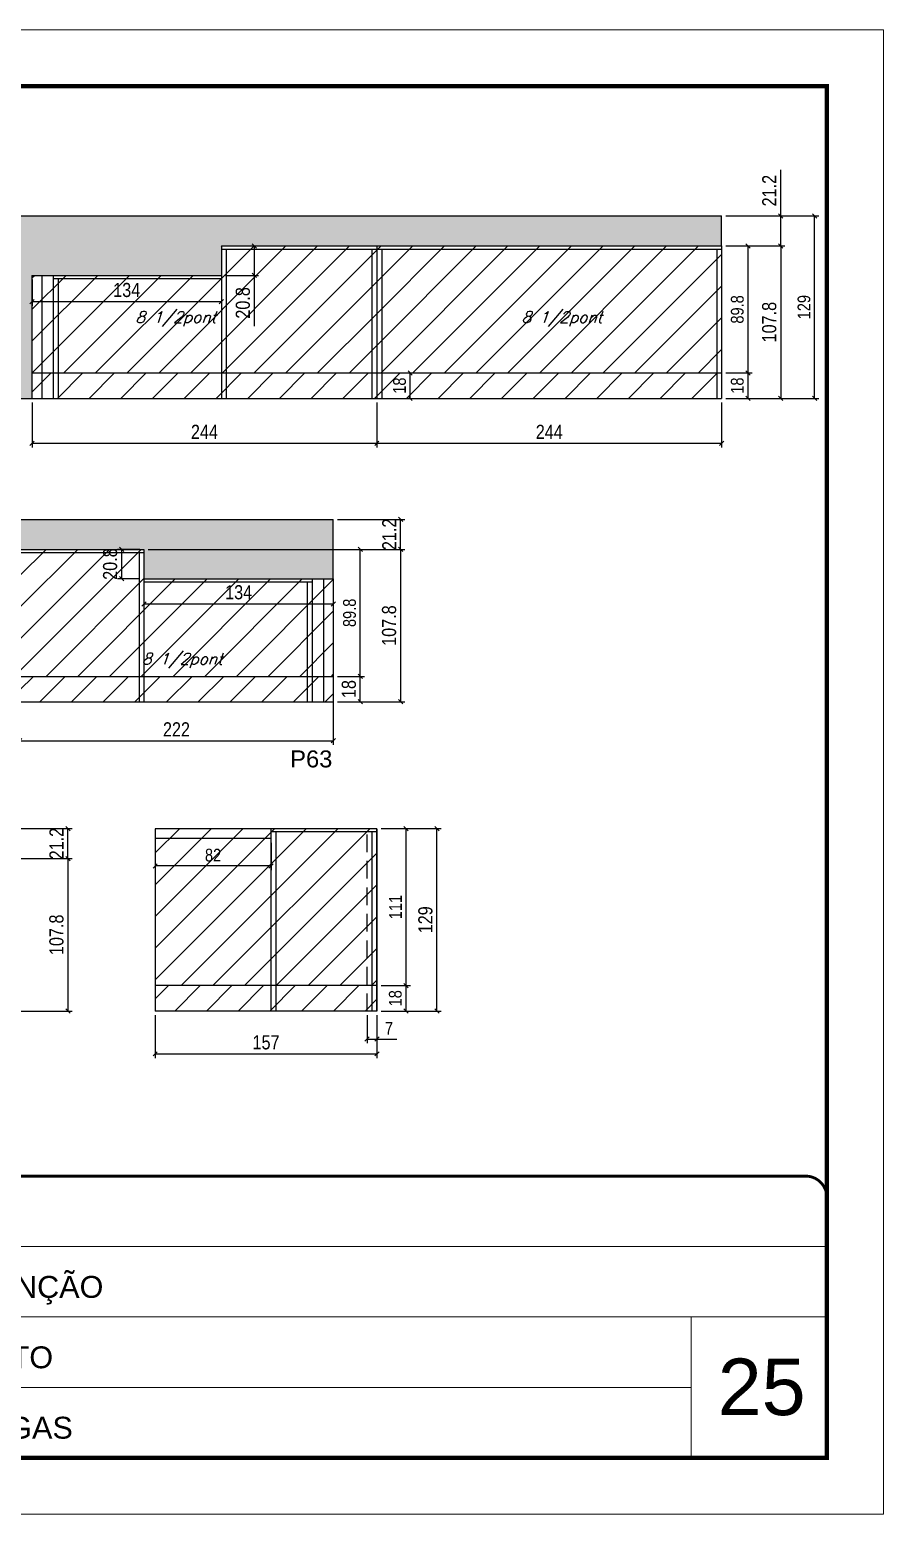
# Model space of a CAD drawing. Extents: x -20960 to -5926, y -2106 to 21915.
# Drawn here: x -11326 to -10722, y 13974 to 15024 of the extents above; entities that cross this region are included whole.
import ezdxf

# ---------------------------------------------------------------- set-up
doc = ezdxf.new("R2010")
doc.units = 0
for name, pattern in [('CONTINUO', [0]), ('DASHED', [0.75, 0.5, -0.25]), ('HIDDEN', [0.375, 0.25, -0.125])]:
    doc.linetypes.add(name, pattern=pattern)
for name, color, linetype in [('5', 5, 'Continuous'), ('COTA', 241, 'Continuous'), ('Painéis', 200, 'Continuous'), ('Reaproveitamento', 251, 'Continuous'), ('SARR_2.2x7', 40, 'Continuous'), ('SARR_3.5x7', 81, 'Continuous'), ('texto', 7, 'Continuous')]:
    doc.layers.add(name, color=color, linetype=linetype)
for name, color, linetype, lineweight in [('CARIMBO', 255, 'Continuous', 9), ('Folhas', 255, 'Continuous', 9), ('SARRAFO DE PRESSAO', 251, 'DASHED', 9)]:
    doc.layers.add(name, color=color, linetype=linetype, lineweight=lineweight)
doc.styles.add('ARIAL', font='arial.ttf')
doc.styles.add('COTA TECNICA', font='techl___.ttf', dxfattribs={"height": 10})
doc.styles.add('COTA TECNICA-50', font='techl___.ttf', dxfattribs={"height": 9})
doc.styles.add('Romans', font='romans.shx')
doc.styles.get("Standard").update_dxf_attribs({"font": 'arial.ttf'})
doc.dimstyles.new('COTA PAINEL-50', dxfattribs={"dimtxt": 9, "dimasz": 3, "dimexe": 3, "dimexo": 3, "dimgap": 3, "dimtad": 1, "dimdec": 1, "dimzin": 12, "dimdsep": 46, "dimtxsty": 'COTA TECNICA-50', "dimblk1": 'OBLIQUE', "dimblk2": 'OBLIQUE', "dimsah": 1, "dimcen": 0.9, "dimclrd": 4, "dimclre": 4, "dimclrt": 240, "dimadec": 1, "dimazin": 3, "dimtfac": 1, "dimtdec": 1, "dimtmove": 0, "dimatfit": 3, "dimfxl": 1, "dimtolj": 1, "dimtzin": 12, "dimarcsym": 0})
doc.dimstyles.new('PAINEL', dxfattribs={"dimtxt": 10, "dimasz": 3, "dimexe": 3, "dimexo": 3, "dimgap": 3, "dimtad": 1, "dimdec": 1, "dimzin": 12, "dimdsep": 46, "dimtxsty": 'COTA TECNICA', "dimblk1": 'OBLIQUE', "dimblk2": 'OBLIQUE', "dimsah": 1, "dimcen": 0.9, "dimclrd": 4, "dimclre": 4, "dimclrt": 240, "dimadec": 1, "dimazin": 3, "dimtfac": 1, "dimtdec": 1, "dimtmove": 0, "dimatfit": 3, "dimfxl": 1, "dimtolj": 1, "dimtzin": 12, "dimarcsym": 0})
pattern_1 = [(45, (-4755, 0), (-11.22532, 11.22532), [])]
pattern_2 = [(45, (-3170, 0), (-11.22532, 11.22532), [])]

# ---------------------------------------------------------------- blocks, each defined once
blk = doc.blocks.new('9999999999')
at = {"color": 30, "linetype": 'CONTINUO'}
for p, q in [((98564.6, 34379.6), (99584, 34379.6)), ((98564.6, 34329.8), (99488, 34329.8)), ((99584, 34329.8), (99488, 34329.8)), ((99488, 34329.8), (99488, 34230.2)), ((98564.6, 34280), (99488, 34280))]:
    blk.add_line(p, q, dxfattribs=at)
at = {"color": 30, "linetype": 'CONTINUO', "const_width": 2}
blk.add_lwpolyline([(99584, 34230.2), (99584, 34414.4, 0.414214), (99569, 34429.4), (98229, 34429.4, 0.414214), (98214, 34414.4), (98214, 34245.2, 0.414214), (98229, 34230.2), (99584, 34230.2)], format="xyb", dxfattribs=at)
at = {"layer": 'Folhas'}
blk.add_lwpolyline([(98139, 34190.2), (99624, 34190.2), (99624, 35240.2), (98139, 35240.2)], close=True, dxfattribs=at)
at = {"layer": 'Folhas', "color": 30, "const_width": 3}
blk.add_lwpolyline([(98214, 34230.2), (99584, 34230.2), (99584, 35200.2), (98214, 35200.2)], close=True, dxfattribs=at)
at = {"color": 7, "linetype": 'Continuous', "ltscale": 5, "style": 'ARIAL'}
for s, p in [('HOSPITAL ASSUNÇÃO', (98837.7, 34343.3)), ('8° e 9° PAVIMENTO', (98837.7, 34293.5)), ('LATERAIS DE VIGAS', (98837.7, 34243.7))]:
    blk.add_text(s, height=15.483, dxfattribs=at).set_placement(p)
blk = doc.blocks.new('_Oblique')
at = {"color": 0, "linetype": 'ByBlock', "lineweight": -2}
blk.add_line((-0.5, -0.5), (0.5, 0.5), dxfattribs=at)
blk = doc.blocks.new('*D7297')
at = {"layer": 'COTA', "color": 4, "lineweight": -2, "ltscale": 25, "transparency": 16777216}
for p, q in [((-11324.4, 14760.2), (-11324.4, 14728.4)), ((-11080.4, 14760.2), (-11080.4, 14728.4)), ((-11324.4, 14731.4), (-11080.4, 14731.4))]:
    blk.add_line(p, q, dxfattribs=at)
at = {"layer": 'Defpoints', "color": 0, "ltscale": 25, "transparency": 16777216}
for p in [(-11324.4, 14763.2), (-11080.4, 14763.2), (-11080.4, 14731.4)]:
    blk.add_point(p, dxfattribs=at)
at = {"layer": 'COTA', "color": 4, "lineweight": -2, "ltscale": 25, "transparency": 16777216, "xscale": 3, "yscale": 3, "zscale": 3, "rotation": 180}
blk.add_blockref('_Oblique', (-11324.4, 14731.4), dxfattribs=at)
at = {"layer": 'COTA', "color": 4, "lineweight": -2, "ltscale": 25, "transparency": 16777216, "xscale": 3, "yscale": 3, "zscale": 3}
blk.add_blockref('_Oblique', (-11080.4, 14731.4), dxfattribs=at)
at = {"layer": 'COTA', "color": 240, "ltscale": 25, "transparency": 16777216, "insert": (-11202.4, 14739.5), "char_height": 10, "attachment_point": 5, "style": 'COTA TECNICA'}
blk.add_mtext('\\A1;244', dxfattribs=at)
blk = doc.blocks.new('*D7298')
at = {"layer": 'COTA', "color": 4, "lineweight": -2, "ltscale": 25, "transparency": 16777216}
for p, q in [((-11080.4, 14760.2), (-11080.4, 14728.4)), ((-10836.4, 14760.2), (-10836.4, 14728.4)), ((-11080.4, 14731.4), (-10836.4, 14731.4))]:
    blk.add_line(p, q, dxfattribs=at)
at = {"layer": 'Defpoints', "color": 0, "ltscale": 25, "transparency": 16777216}
for p in [(-11080.4, 14763.2), (-10836.4, 14763.2), (-10836.4, 14731.4)]:
    blk.add_point(p, dxfattribs=at)
at = {"layer": 'COTA', "color": 4, "lineweight": -2, "ltscale": 25, "transparency": 16777216, "xscale": 3, "yscale": 3, "zscale": 3, "rotation": 180}
blk.add_blockref('_Oblique', (-11080.4, 14731.4), dxfattribs=at)
at = {"layer": 'COTA', "color": 4, "lineweight": -2, "ltscale": 25, "transparency": 16777216, "xscale": 3, "yscale": 3, "zscale": 3}
blk.add_blockref('_Oblique', (-10836.4, 14731.4), dxfattribs=at)
at = {"layer": 'COTA', "color": 240, "ltscale": 25, "transparency": 16777216, "insert": (-10958.4, 14739.5), "char_height": 10, "attachment_point": 5, "style": 'COTA TECNICA'}
blk.add_mtext('\\A1;244', dxfattribs=at)
blk = doc.blocks.new('*D7268')
at = {"layer": 'COTA', "color": 4, "lineweight": -2, "ltscale": 25, "transparency": 16777216}
for p, q in [((-11324.4, 14847.2), (-11324.4, 14828.6)), ((-11190.4, 14847.2), (-11190.4, 14828.6)), ((-11324.4, 14831.6), (-11190.4, 14831.6))]:
    blk.add_line(p, q, dxfattribs=at)
at = {"layer": 'Defpoints', "color": 0, "ltscale": 25, "transparency": 16777216}
for p in [(-11324.4, 14850.2), (-11190.4, 14850.2), (-11190.4, 14831.6)]:
    blk.add_point(p, dxfattribs=at)
at = {"layer": 'COTA', "color": 4, "lineweight": -2, "ltscale": 25, "transparency": 16777216, "xscale": 3, "yscale": 3, "zscale": 3, "rotation": 180}
blk.add_blockref('_Oblique', (-11324.4, 14831.6), dxfattribs=at)
at = {"layer": 'COTA', "color": 4, "lineweight": -2, "ltscale": 25, "transparency": 16777216, "xscale": 3, "yscale": 3, "zscale": 3}
blk.add_blockref('_Oblique', (-11190.4, 14831.6), dxfattribs=at)
at = {"layer": 'COTA', "color": 240, "ltscale": 25, "transparency": 16777216, "insert": (-11257.4, 14839.8), "char_height": 10, "attachment_point": 5, "style": 'COTA TECNICA'}
blk.add_mtext('\\A1;134', dxfattribs=at)
blk = doc.blocks.new('*D7270')
at = {"layer": 'COTA', "color": 4, "lineweight": -2, "ltscale": 25, "transparency": 16777216}
for p, q in [((-11187.4, 14871), (-11164.1, 14871)), ((-11167.1, 14871), (-11167.1, 14850.2)), ((-11187.4, 14850.2), (-11164.1, 14850.2)), ((-11167.1, 14850.2), (-11167.1, 14814.2))]:
    blk.add_line(p, q, dxfattribs=at)
at = {"layer": 'Defpoints', "color": 0, "ltscale": 25, "transparency": 16777216}
for p in [(-11190.4, 14871), (-11190.4, 14850.2), (-11167.1, 14850.2)]:
    blk.add_point(p, dxfattribs=at)
at = {"layer": 'COTA', "color": 4, "lineweight": -2, "ltscale": 25, "transparency": 16777216, "xscale": 3, "yscale": 3, "zscale": 3}
for p, rotation in [((-11167.1, 14871), 90), ((-11167.1, 14850.2), 270)]:
    blk.add_blockref('_Oblique', p, dxfattribs=dict(at, rotation=rotation))
at = {"layer": 'COTA', "color": 240, "ltscale": 25, "transparency": 16777216, "insert": (-11175.2, 14830.7), "char_height": 10, "attachment_point": 5, "rotation": 90, "style": 'COTA TECNICA'}
blk.add_mtext('\\A1;20.8', dxfattribs=at)
blk = doc.blocks.new('*D7279')
at = {"layer": 'COTA', "color": 4, "lineweight": -2, "ltscale": 25, "transparency": 16777216}
for p, q in [((-10833.4, 14871), (-10791.6, 14871)), ((-10794.6, 14871), (-10794.6, 14763.2)), ((-10833.4, 14763.2), (-10791.6, 14763.2))]:
    blk.add_line(p, q, dxfattribs=at)
at = {"layer": 'Defpoints', "color": 0, "ltscale": 25, "transparency": 16777216}
for p in [(-10836.4, 14871), (-10836.4, 14763.2), (-10794.6, 14763.2)]:
    blk.add_point(p, dxfattribs=at)
at = {"layer": 'COTA', "color": 4, "lineweight": -2, "ltscale": 25, "transparency": 16777216, "xscale": 3, "yscale": 3, "zscale": 3}
for p, rotation in [((-10794.6, 14871), 90), ((-10794.6, 14763.2), 270)]:
    blk.add_blockref('_Oblique', p, dxfattribs=dict(at, rotation=rotation))
at = {"layer": 'COTA', "color": 240, "ltscale": 25, "transparency": 16777216, "insert": (-10802.7, 14817.1), "char_height": 10, "attachment_point": 5, "rotation": 90, "style": 'COTA TECNICA'}
blk.add_mtext('\\A1;107.8', dxfattribs=at)
blk = doc.blocks.new('*D7280')
at = {"layer": 'COTA', "color": 4, "lineweight": -2, "ltscale": 25, "transparency": 16777216}
for p, q in [((-10794.6, 14892.2), (-10794.6, 14924.9)), ((-10833.4, 14892.2), (-10791.6, 14892.2)), ((-10794.6, 14871), (-10794.6, 14892.2)), ((-10833.4, 14871), (-10791.6, 14871))]:
    blk.add_line(p, q, dxfattribs=at)
at = {"layer": 'Defpoints', "color": 0, "ltscale": 25, "transparency": 16777216}
for p in [(-10836.4, 14892.2), (-10794.6, 14892.2), (-10836.4, 14871)]:
    blk.add_point(p, dxfattribs=at)
at = {"layer": 'COTA', "color": 4, "lineweight": -2, "ltscale": 25, "transparency": 16777216, "xscale": 3, "yscale": 3, "zscale": 3}
for p, rotation in [((-10794.6, 14892.2), 90), ((-10794.6, 14871), 270)]:
    blk.add_blockref('_Oblique', p, dxfattribs=dict(at, rotation=rotation))
at = {"layer": 'COTA', "color": 240, "ltscale": 25, "transparency": 16777216, "insert": (-10802.7, 14910.1), "char_height": 10, "attachment_point": 5, "rotation": 90, "style": 'COTA TECNICA'}
blk.add_mtext('\\A1;21.2', dxfattribs=at)
blk = doc.blocks.new('*D7281')
at = {"layer": 'COTA', "color": 4, "lineweight": -2, "ltscale": 25, "transparency": 16777216}
for p, q in [((-11350.9, 14437.7), (-11296, 14437.7)), ((-11299, 14437.7), (-11299, 14329.9)), ((-11350.9, 14329.9), (-11296, 14329.9))]:
    blk.add_line(p, q, dxfattribs=at)
at = {"layer": 'Defpoints', "color": 0, "ltscale": 25, "transparency": 16777216}
for p in [(-11353.9, 14437.7), (-11353.9, 14329.9), (-11299, 14329.9)]:
    blk.add_point(p, dxfattribs=at)
at = {"layer": 'COTA', "color": 4, "lineweight": -2, "ltscale": 25, "transparency": 16777216, "xscale": 3, "yscale": 3, "zscale": 3}
for p, rotation in [((-11299, 14437.7), 90), ((-11299, 14329.9), 270)]:
    blk.add_blockref('_Oblique', p, dxfattribs=dict(at, rotation=rotation))
at = {"layer": 'COTA', "color": 240, "ltscale": 25, "transparency": 16777216, "insert": (-11307.1, 14383.8), "char_height": 10, "attachment_point": 5, "rotation": 90, "style": 'COTA TECNICA'}
blk.add_mtext('\\A1;107.8', dxfattribs=at)
blk = doc.blocks.new('*D7282')
at = {"layer": 'COTA', "color": 4, "lineweight": -2, "ltscale": 25, "transparency": 16777216}
for p, q in [((-11350.9, 14458.9), (-11296, 14458.9)), ((-11299, 14437.7), (-11299, 14458.9)), ((-11350.9, 14437.7), (-11296, 14437.7))]:
    blk.add_line(p, q, dxfattribs=at)
at = {"layer": 'Defpoints', "color": 0, "ltscale": 25, "transparency": 16777216}
for p in [(-11353.9, 14458.9), (-11299, 14458.9), (-11353.9, 14437.7)]:
    blk.add_point(p, dxfattribs=at)
at = {"layer": 'COTA', "color": 4, "lineweight": -2, "ltscale": 25, "transparency": 16777216, "xscale": 3, "yscale": 3, "zscale": 3}
for p, rotation in [((-11299, 14458.9), 90), ((-11299, 14437.7), 270)]:
    blk.add_blockref('_Oblique', p, dxfattribs=dict(at, rotation=rotation))
at = {"layer": 'COTA', "color": 240, "ltscale": 25, "transparency": 16777216, "insert": (-11307.1, 14448.3), "char_height": 10, "attachment_point": 5, "rotation": 90, "style": 'COTA TECNICA'}
blk.add_mtext('\\A1;21.2', dxfattribs=at)
blk = doc.blocks.new('*D7285')
at = {"layer": 'COTA', "color": 4, "lineweight": -2, "ltscale": 25, "transparency": 16777216}
for p, q in [((-11333.2, 14563.6), (-11333.2, 14518.1)), ((-11111.2, 14563.6), (-11111.2, 14518.1)), ((-11333.2, 14521.1), (-11111.2, 14521.1))]:
    blk.add_line(p, q, dxfattribs=at)
at = {"layer": 'Defpoints', "color": 0, "ltscale": 25, "transparency": 16777216}
for p in [(-11333.2, 14566.6), (-11111.2, 14566.6), (-11111.2, 14521.1)]:
    blk.add_point(p, dxfattribs=at)
at = {"layer": 'COTA', "color": 4, "lineweight": -2, "ltscale": 25, "transparency": 16777216, "xscale": 3, "yscale": 3, "zscale": 3, "rotation": 180}
blk.add_blockref('_Oblique', (-11333.2, 14521.1), dxfattribs=at)
at = {"layer": 'COTA', "color": 4, "lineweight": -2, "ltscale": 25, "transparency": 16777216, "xscale": 3, "yscale": 3, "zscale": 3}
blk.add_blockref('_Oblique', (-11111.2, 14521.1), dxfattribs=at)
at = {"layer": 'COTA', "color": 240, "ltscale": 25, "transparency": 16777216, "insert": (-11222.2, 14529.1), "char_height": 10, "attachment_point": 5, "style": 'COTA TECNICA'}
blk.add_mtext('\\A1;222', dxfattribs=at)
blk = doc.blocks.new('*D7288')
at = {"layer": 'COTA', "color": 4, "lineweight": -2, "ltscale": 25, "transparency": 16777216}
for p, q in [((-11242.2, 14656.4), (-11060.6, 14656.4)), ((-11063.6, 14656.4), (-11063.6, 14548.6)), ((-11108.2, 14548.6), (-11060.6, 14548.6))]:
    blk.add_line(p, q, dxfattribs=at)
at = {"layer": 'Defpoints', "color": 0, "ltscale": 25, "transparency": 16777216}
for p in [(-11245.2, 14656.4), (-11111.2, 14548.6), (-11063.6, 14548.6)]:
    blk.add_point(p, dxfattribs=at)
at = {"layer": 'COTA', "color": 4, "lineweight": -2, "ltscale": 25, "transparency": 16777216, "xscale": 3, "yscale": 3, "zscale": 3}
for p, rotation in [((-11063.6, 14656.4), 90), ((-11063.6, 14548.6), 270)]:
    blk.add_blockref('_Oblique', p, dxfattribs=dict(at, rotation=rotation))
at = {"layer": 'COTA', "color": 240, "ltscale": 25, "transparency": 16777216, "insert": (-11071.7, 14602.5), "char_height": 10, "attachment_point": 5, "rotation": 90, "style": 'COTA TECNICA'}
blk.add_mtext('\\A1;107.8', dxfattribs=at)
blk = doc.blocks.new('*D7289')
at = {"layer": 'COTA', "color": 4, "lineweight": -2, "ltscale": 25, "transparency": 16777216}
for p, q in [((-11108.2, 14677.6), (-11060.6, 14677.6)), ((-11063.6, 14656.4), (-11063.6, 14677.6)), ((-11242.2, 14656.4), (-11060.6, 14656.4))]:
    blk.add_line(p, q, dxfattribs=at)
at = {"layer": 'Defpoints', "color": 0, "ltscale": 25, "transparency": 16777216}
for p in [(-11111.2, 14677.6), (-11063.6, 14677.6), (-11245.2, 14656.4)]:
    blk.add_point(p, dxfattribs=at)
at = {"layer": 'COTA', "color": 4, "lineweight": -2, "ltscale": 25, "transparency": 16777216, "xscale": 3, "yscale": 3, "zscale": 3}
for p, rotation in [((-11063.6, 14677.6), 90), ((-11063.6, 14656.4), 270)]:
    blk.add_blockref('_Oblique', p, dxfattribs=dict(at, rotation=rotation))
at = {"layer": 'COTA', "color": 240, "ltscale": 25, "transparency": 16777216, "insert": (-11071.6, 14667), "char_height": 10, "attachment_point": 5, "rotation": 90, "style": 'COTA TECNICA'}
blk.add_mtext('\\A1;21.2', dxfattribs=at)
blk = doc.blocks.new('*D7290')
at = {"layer": 'COTA', "color": 4, "lineweight": -2, "ltscale": 25, "transparency": 16777216}
for p, q in [((-11248.2, 14656.4), (-11264, 14656.4)), ((-11261, 14656.4), (-11261, 14635.6)), ((-11248.2, 14635.6), (-11264, 14635.6))]:
    blk.add_line(p, q, dxfattribs=at)
at = {"layer": 'Defpoints', "color": 0, "ltscale": 25, "transparency": 16777216}
for p in [(-11245.2, 14656.4), (-11261, 14635.6), (-11245.2, 14635.6)]:
    blk.add_point(p, dxfattribs=at)
at = {"layer": 'COTA', "color": 4, "lineweight": -2, "ltscale": 25, "transparency": 16777216, "xscale": 3, "yscale": 3, "zscale": 3}
for p, rotation in [((-11261, 14656.4), 90), ((-11261, 14635.6), 270)]:
    blk.add_blockref('_Oblique', p, dxfattribs=dict(at, rotation=rotation))
at = {"layer": 'COTA', "color": 240, "ltscale": 25, "transparency": 16777216, "insert": (-11269.1, 14646), "char_height": 10, "attachment_point": 5, "rotation": 90, "style": 'COTA TECNICA'}
blk.add_mtext('\\A1;20.8', dxfattribs=at)
blk = doc.blocks.new('*D7291')
at = {"layer": 'COTA', "color": 4, "lineweight": -2, "ltscale": 25, "transparency": 16777216}
for p, q in [((-11245.2, 14632.6), (-11245.2, 14614.8)), ((-11111.2, 14632.6), (-11111.2, 14614.8)), ((-11245.2, 14617.8), (-11111.2, 14617.8))]:
    blk.add_line(p, q, dxfattribs=at)
at = {"layer": 'Defpoints', "color": 0, "ltscale": 25, "transparency": 16777216}
for p in [(-11245.2, 14635.6), (-11111.2, 14635.6), (-11111.2, 14617.8)]:
    blk.add_point(p, dxfattribs=at)
at = {"layer": 'COTA', "color": 4, "lineweight": -2, "ltscale": 25, "transparency": 16777216, "xscale": 3, "yscale": 3, "zscale": 3, "rotation": 180}
blk.add_blockref('_Oblique', (-11245.2, 14617.8), dxfattribs=at)
at = {"layer": 'COTA', "color": 4, "lineweight": -2, "ltscale": 25, "transparency": 16777216, "xscale": 3, "yscale": 3, "zscale": 3}
blk.add_blockref('_Oblique', (-11111.2, 14617.8), dxfattribs=at)
at = {"layer": 'COTA', "color": 240, "ltscale": 25, "transparency": 16777216, "insert": (-11178.2, 14626), "char_height": 10, "attachment_point": 5, "style": 'COTA TECNICA'}
blk.add_mtext('\\A1;134', dxfattribs=at)
blk = doc.blocks.new('*D7260')
at = {"layer": 'COTA', "color": 4, "lineweight": -2, "ltscale": 25, "transparency": 16777216}
for p, q in [((-11108.2, 14566.6), (-11089.1, 14566.6)), ((-11092.1, 14548.6), (-11092.1, 14566.6)), ((-11108.2, 14548.6), (-11089.1, 14548.6))]:
    blk.add_line(p, q, dxfattribs=at)
at = {"layer": 'Defpoints', "color": 0, "ltscale": 25, "transparency": 16777216}
for p in [(-11111.2, 14566.6), (-11092.1, 14566.6), (-11111.2, 14548.6)]:
    blk.add_point(p, dxfattribs=at)
at = {"layer": 'COTA', "color": 4, "lineweight": -2, "ltscale": 25, "transparency": 16777216, "xscale": 3, "yscale": 3, "zscale": 3}
for p, rotation in [((-11092.1, 14566.6), 90), ((-11092.1, 14548.6), 270)]:
    blk.add_blockref('_Oblique', p, dxfattribs=dict(at, rotation=rotation))
at = {"layer": 'COTA', "color": 240, "ltscale": 25, "transparency": 16777216, "insert": (-11100.2, 14557.6), "char_height": 10, "attachment_point": 5, "rotation": 90, "style": 'COTA TECNICA'}
blk.add_mtext('\\A1;18', dxfattribs=at)
blk = doc.blocks.new('*D7261')
at = {"layer": 'COTA', "color": 4, "lineweight": -2, "transparency": 16777216}
for p, q in [((-10833.4, 14892.2), (-10767.6, 14892.2)), ((-10770.6, 14763.2), (-10770.6, 14892.2)), ((-10833.4, 14763.2), (-10767.6, 14763.2))]:
    blk.add_line(p, q, dxfattribs=at)
at = {"layer": 'Defpoints', "color": 0, "transparency": 16777216}
for p in [(-10836.4, 14892.2), (-10770.6, 14892.2), (-10836.4, 14763.2)]:
    blk.add_point(p, dxfattribs=at)
at = {"layer": 'COTA', "color": 4, "lineweight": -2, "transparency": 16777216, "xscale": 3, "yscale": 3, "zscale": 3}
for p, rotation in [((-10770.6, 14892.2), 90), ((-10770.6, 14763.2), 270)]:
    blk.add_blockref('_Oblique', p, dxfattribs=dict(at, rotation=rotation))
at = {"layer": 'COTA', "color": 240, "transparency": 16777216, "insert": (-10778.1, 14827.7), "char_height": 9, "attachment_point": 5, "rotation": 90, "style": 'COTA TECNICA-50'}
blk.add_mtext('\\A1;129', dxfattribs=at)
blk = doc.blocks.new('*D7265')
at = {"layer": 'COTA', "color": 4, "lineweight": -2, "transparency": 16777216}
for p, q in [((-11073.9, 14781.2), (-11053.8, 14781.2)), ((-11056.8, 14763.2), (-11056.8, 14781.2)), ((-11073.9, 14763.2), (-11053.8, 14763.2))]:
    blk.add_line(p, q, dxfattribs=at)
at = {"layer": 'Defpoints', "color": 0, "transparency": 16777216}
for p in [(-11076.9, 14781.2), (-11056.8, 14781.2), (-11076.9, 14763.2)]:
    blk.add_point(p, dxfattribs=at)
at = {"layer": 'COTA', "color": 4, "lineweight": -2, "transparency": 16777216, "xscale": 3, "yscale": 3, "zscale": 3}
for p, rotation in [((-11056.8, 14781.2), 90), ((-11056.8, 14763.2), 270)]:
    blk.add_blockref('_Oblique', p, dxfattribs=dict(at, rotation=rotation))
at = {"layer": 'COTA', "color": 240, "transparency": 16777216, "insert": (-11064.3, 14772.2), "char_height": 9, "attachment_point": 5, "rotation": 90, "style": 'COTA TECNICA-50'}
blk.add_mtext('\\A1;18', dxfattribs=at)
blk = doc.blocks.new('*D7249')
at = {"layer": 'COTA', "color": 4, "lineweight": -2, "transparency": 16777216}
for p, q in [((-10833.4, 14781.2), (-10814.7, 14781.2)), ((-10817.7, 14763.2), (-10817.7, 14781.2)), ((-10833.4, 14763.2), (-10814.7, 14763.2))]:
    blk.add_line(p, q, dxfattribs=at)
at = {"layer": 'Defpoints', "color": 0, "transparency": 16777216}
for p in [(-10836.4, 14781.2), (-10817.7, 14781.2), (-10836.4, 14763.2)]:
    blk.add_point(p, dxfattribs=at)
at = {"layer": 'COTA', "color": 4, "lineweight": -2, "transparency": 16777216, "xscale": 3, "yscale": 3, "zscale": 3}
for p, rotation in [((-10817.7, 14781.2), 90), ((-10817.7, 14763.2), 270)]:
    blk.add_blockref('_Oblique', p, dxfattribs=dict(at, rotation=rotation))
at = {"layer": 'COTA', "color": 240, "transparency": 16777216, "insert": (-10825.3, 14772.2), "char_height": 9, "attachment_point": 5, "rotation": 90, "style": 'COTA TECNICA-50'}
blk.add_mtext('\\A1;18', dxfattribs=at)
blk = doc.blocks.new('*D7250')
at = {"layer": 'COTA', "color": 4, "lineweight": -2, "transparency": 16777216}
for p, q in [((-10833.4, 14871), (-10814.7, 14871)), ((-10817.7, 14781.2), (-10817.7, 14871)), ((-10833.4, 14781.2), (-10814.7, 14781.2))]:
    blk.add_line(p, q, dxfattribs=at)
at = {"layer": 'Defpoints', "color": 0, "transparency": 16777216}
for p in [(-10836.4, 14871), (-10817.7, 14871), (-10836.4, 14781.2)]:
    blk.add_point(p, dxfattribs=at)
at = {"layer": 'COTA', "color": 4, "lineweight": -2, "transparency": 16777216, "xscale": 3, "yscale": 3, "zscale": 3}
for p, rotation in [((-10817.7, 14871), 90), ((-10817.7, 14781.2), 270)]:
    blk.add_blockref('_Oblique', p, dxfattribs=dict(at, rotation=rotation))
at = {"layer": 'COTA', "color": 240, "transparency": 16777216, "insert": (-10825.3, 14826.1), "char_height": 9, "attachment_point": 5, "rotation": 90, "style": 'COTA TECNICA-50'}
blk.add_mtext('\\A1;89.8', dxfattribs=at)
blk = doc.blocks.new('*D7251')
at = {"layer": 'COTA', "color": 4, "lineweight": -2, "transparency": 16777216}
for p, q in [((-11242.2, 14656.4), (-11089.1, 14656.4)), ((-11092.1, 14566.6), (-11092.1, 14656.4)), ((-11108.2, 14566.6), (-11089.1, 14566.6))]:
    blk.add_line(p, q, dxfattribs=at)
at = {"layer": 'Defpoints', "color": 0, "transparency": 16777216}
for p in [(-11245.2, 14656.4), (-11092.1, 14656.4), (-11111.2, 14566.6)]:
    blk.add_point(p, dxfattribs=at)
at = {"layer": 'COTA', "color": 4, "lineweight": -2, "transparency": 16777216, "xscale": 3, "yscale": 3, "zscale": 3}
for p, rotation in [((-11092.1, 14656.4), 90), ((-11092.1, 14566.6), 270)]:
    blk.add_blockref('_Oblique', p, dxfattribs=dict(at, rotation=rotation))
at = {"layer": 'COTA', "color": 240, "transparency": 16777216, "insert": (-11099.7, 14611.5), "char_height": 9, "attachment_point": 5, "rotation": 90, "style": 'COTA TECNICA-50'}
blk.add_mtext('\\A1;89.8', dxfattribs=at)
blk = doc.blocks.new('*D7232')
at = {"layer": 'COTA', "color": 4, "lineweight": -2, "ltscale": 25, "transparency": 16777216}
for p, q in [((-11237.3, 14326.9), (-11237.3, 14296.6)), ((-11080.3, 14326.9), (-11080.3, 14296.6)), ((-11237.3, 14299.6), (-11080.3, 14299.6))]:
    blk.add_line(p, q, dxfattribs=at)
at = {"layer": 'Defpoints', "color": 0, "ltscale": 25, "transparency": 16777216}
for p in [(-11237.3, 14329.9), (-11080.3, 14329.9), (-11080.3, 14299.6)]:
    blk.add_point(p, dxfattribs=at)
at = {"layer": 'COTA', "color": 4, "lineweight": -2, "ltscale": 25, "transparency": 16777216, "xscale": 3, "yscale": 3, "zscale": 3, "rotation": 180}
blk.add_blockref('_Oblique', (-11237.3, 14299.6), dxfattribs=at)
at = {"layer": 'COTA', "color": 4, "lineweight": -2, "ltscale": 25, "transparency": 16777216, "xscale": 3, "yscale": 3, "zscale": 3}
blk.add_blockref('_Oblique', (-11080.3, 14299.6), dxfattribs=at)
at = {"layer": 'COTA', "color": 240, "ltscale": 25, "transparency": 16777216, "insert": (-11158.8, 14307.7), "char_height": 10, "attachment_point": 5, "style": 'COTA TECNICA'}
blk.add_mtext('\\A1;157', dxfattribs=at)
blk = doc.blocks.new('*D7256')
at = {"layer": 'COTA', "color": 4, "lineweight": -2, "transparency": 16777216}
for p, q in [((-11237.3, 14448.9), (-11237.3, 14429.5)), ((-11155.3, 14448.9), (-11155.3, 14429.5)), ((-11155.3, 14432.5), (-11237.3, 14432.5))]:
    blk.add_line(p, q, dxfattribs=at)
at = {"layer": 'Defpoints', "color": 0, "transparency": 16777216}
for p in [(-11237.3, 14451.9), (-11155.3, 14451.9), (-11237.3, 14432.5)]:
    blk.add_point(p, dxfattribs=at)
at = {"layer": 'COTA', "color": 4, "lineweight": -2, "transparency": 16777216, "xscale": 3, "yscale": 3, "zscale": 3, "rotation": 180}
blk.add_blockref('_Oblique', (-11237.3, 14432.5), dxfattribs=at)
at = {"layer": 'COTA', "color": 4, "lineweight": -2, "transparency": 16777216, "xscale": 3, "yscale": 3, "zscale": 3}
blk.add_blockref('_Oblique', (-11155.3, 14432.5), dxfattribs=at)
at = {"layer": 'COTA', "color": 240, "transparency": 16777216, "insert": (-11196.3, 14440.1), "char_height": 9, "attachment_point": 5, "style": 'COTA TECNICA-50'}
blk.add_mtext('\\A1;82', dxfattribs=at)
blk = doc.blocks.new('*D7257')
at = {"layer": 'COTA', "color": 4, "lineweight": -2, "transparency": 16777216}
for p, q in [((-11087.3, 14326.9), (-11087.3, 14307.1)), ((-11080.3, 14326.9), (-11080.3, 14307.1)), ((-11087.3, 14310.1), (-11080.3, 14310.1)), ((-11080.3, 14310.1), (-11066.2, 14310.1))]:
    blk.add_line(p, q, dxfattribs=at)
at = {"layer": 'Defpoints', "color": 0, "transparency": 16777216}
for p in [(-11087.3, 14329.9), (-11080.3, 14329.9), (-11080.3, 14310.1)]:
    blk.add_point(p, dxfattribs=at)
at = {"layer": 'COTA', "color": 4, "lineweight": -2, "transparency": 16777216, "xscale": 3, "yscale": 3, "zscale": 3, "rotation": 180}
blk.add_blockref('_Oblique', (-11087.3, 14310.1), dxfattribs=at)
at = {"layer": 'COTA', "color": 4, "lineweight": -2, "transparency": 16777216, "xscale": 3, "yscale": 3, "zscale": 3}
blk.add_blockref('_Oblique', (-11080.3, 14310.1), dxfattribs=at)
at = {"layer": 'COTA', "color": 240, "transparency": 16777216, "insert": (-11071.8, 14317.7), "char_height": 9, "attachment_point": 5, "style": 'COTA TECNICA-50'}
blk.add_mtext('\\A1;7', dxfattribs=at)
blk = doc.blocks.new('*D7233')
at = {"layer": 'COTA', "color": 4, "lineweight": -2, "ltscale": 25, "transparency": 16777216}
for p, q in [((-11077.3, 14458.9), (-11034.9, 14458.9)), ((-11037.9, 14329.9), (-11037.9, 14458.9)), ((-11077.3, 14329.9), (-11034.9, 14329.9))]:
    blk.add_line(p, q, dxfattribs=at)
at = {"layer": 'Defpoints', "color": 0, "ltscale": 25, "transparency": 16777216}
for p in [(-11080.3, 14458.9), (-11037.9, 14458.9), (-11080.3, 14329.9)]:
    blk.add_point(p, dxfattribs=at)
at = {"layer": 'COTA', "color": 4, "lineweight": -2, "ltscale": 25, "transparency": 16777216, "xscale": 3, "yscale": 3, "zscale": 3}
for p, rotation in [((-11037.9, 14458.9), 90), ((-11037.9, 14329.9), 270)]:
    blk.add_blockref('_Oblique', p, dxfattribs=dict(at, rotation=rotation))
at = {"layer": 'COTA', "color": 240, "ltscale": 25, "transparency": 16777216, "insert": (-11046, 14394.4), "char_height": 10, "attachment_point": 5, "rotation": 90, "style": 'COTA TECNICA'}
blk.add_mtext('\\A1;129', dxfattribs=at)
blk = doc.blocks.new('*D7258')
at = {"layer": 'COTA', "color": 4, "lineweight": -2, "transparency": 16777216}
for p, q in [((-11077.3, 14347.9), (-11056.7, 14347.9)), ((-11059.7, 14329.9), (-11059.7, 14347.9)), ((-11077.3, 14329.9), (-11056.7, 14329.9))]:
    blk.add_line(p, q, dxfattribs=at)
at = {"layer": 'Defpoints', "color": 0, "transparency": 16777216}
for p in [(-11080.3, 14347.9), (-11059.7, 14347.9), (-11080.3, 14329.9)]:
    blk.add_point(p, dxfattribs=at)
at = {"layer": 'COTA', "color": 4, "lineweight": -2, "transparency": 16777216, "xscale": 3, "yscale": 3, "zscale": 3}
for p, rotation in [((-11059.7, 14347.9), 90), ((-11059.7, 14329.9), 270)]:
    blk.add_blockref('_Oblique', p, dxfattribs=dict(at, rotation=rotation))
at = {"layer": 'COTA', "color": 240, "transparency": 16777216, "insert": (-11067.3, 14338.9), "char_height": 9, "attachment_point": 5, "rotation": 90, "style": 'COTA TECNICA-50'}
blk.add_mtext('\\A1;18', dxfattribs=at)
blk = doc.blocks.new('*D7259')
at = {"layer": 'COTA', "color": 4, "lineweight": -2, "transparency": 16777216}
for p, q in [((-11077.3, 14458.9), (-11056.7, 14458.9)), ((-11059.7, 14347.9), (-11059.7, 14458.9)), ((-11077.3, 14347.9), (-11056.7, 14347.9))]:
    blk.add_line(p, q, dxfattribs=at)
at = {"layer": 'Defpoints', "color": 0, "transparency": 16777216}
for p in [(-11080.3, 14458.9), (-11059.7, 14458.9), (-11080.3, 14347.9)]:
    blk.add_point(p, dxfattribs=at)
at = {"layer": 'COTA', "color": 4, "lineweight": -2, "transparency": 16777216, "xscale": 3, "yscale": 3, "zscale": 3}
for p, rotation in [((-11059.7, 14458.9), 90), ((-11059.7, 14347.9), 270)]:
    blk.add_blockref('_Oblique', p, dxfattribs=dict(at, rotation=rotation))
at = {"layer": 'COTA', "color": 240, "transparency": 16777216, "insert": (-11067.2, 14403.4), "char_height": 9, "attachment_point": 5, "rotation": 90, "style": 'COTA TECNICA-50'}
blk.add_mtext('\\A1;111', dxfattribs=at)

msp = doc.modelspace()

# ---------------------------------------------------------------- hatches: boundary and pattern name
at = {"layer": 'COTA', "linetype": 'ByBlock'}
h = msp.add_hatch(dxfattribs=at)
h.set_pattern_fill('AR-CONC', color=256, scale=0.03)
h.set_pattern_definition([(50, (-150985.308, -16891.452), (5.46554007, -0.47817257), [0.5715, -6.2865]), (355, (-150985.308, -16891.452), (-1.05730264, 5.73170536), [0.4572, -5.02921753]), (100.4514447, (-150984.8526, -16891.492), (4.40823741, 5.25353256), [0.48570026, -5.34270734]), (46.1842, (-150985.308, -16889.928), (8.13237123, -1.26126984), [0.85725, -9.42975]), (96.6355576, (-150984.63, -16890.033), (7.122124, 7.42278374), [0.7285507, -8.01406824]), (351.184151, (-150985.308, -16889.928), (7.122124, 7.42278374), [0.685799, -7.54379196]), (21, (-150984.546, -16890.309), (4.54843174, -3.06795595), [0.5715, -6.2865]), (326, (-150984.546, -16890.309), (1.85406085, 5.52563898), [0.4572, -5.0292]), (71.451445, (-150984.167, -16890.565), (6.40249258, 2.45768307), [0.48570026, -5.34269813]), (37.5, (-150985.308, -16891.4522), (0.092658098, 2.536651166), [0, -4.96824, 0, -5.1054, 0, -5.04825]), (7.5, (-150985.308, -16891.4522), (2.004589875, 3.005417245), [0, -2.91084, 0, -4.85394, 0, -1.92405]), (327.5, (-150987.0073, -16891.4522), (4.067717855, -0.17186232), [0, -1.905, 0, -5.9436, 0, -7.8867]), (317.5, (-150987.7693, -16891.4522), (4.44387544, 0.76279473), [0, -2.4765, 0, -3.94716, 0, -5.6007])])
h.paths.add_polyline_path([(-11364.43, 14892.2), (-11498.43, 14892.2), (-12063.93, 14892.2), (-12063.93, 14871), (-11498.43, 14871), (-11498.43, 14850.2), (-11364.43, 14850.2), (-11364.43, 14763.2), (-11324.43, 14763.2), (-11324.43, 14850.2), (-11190.43, 14850.2), (-11190.43, 14871), (-10836.43, 14871), (-10836.43, 14871), (-10836.43, 14892.2), (-11190.43, 14892.2), (-11324.43, 14892.2)])
h = msp.add_hatch(dxfattribs=at)
h.set_pattern_fill('AR-CONC', color=256, scale=0.03)
h.set_pattern_definition([(50, (-4755, 0), (5.4655401, -0.4781726), [0.5715, -6.2865]), (355, (-4755, 0), (-1.0573026, 5.7317054), [0.4572, -5.0292175]), (100.451445, (-4754.5445, -0.04), (4.4082374, 5.2535326), [0.4857003, -5.3427073]), (46.1842, (-4755, 1.524), (8.1323712, -1.2612698), [0.85725, -9.42975]), (96.63556, (-4754.322, 1.419), (7.122124, 7.4227837), [0.7285507, -8.0140682]), (351.18415, (-4755, 1.524), (7.122124, 7.4227837), [0.685799, -7.543792]), (21, (-4754.238, 1.143), (4.5484317, -3.067956), [0.5715, -6.2865]), (326, (-4754.238, 1.143), (1.8540609, 5.525639), [0.4572, -5.0292]), (71.451445, (-4753.859, 0.8873), (6.4024926, 2.457683), [0.4857003, -5.3426981]), (37.5, (-4755, 0), (0.0926581, 2.53665117), [0, -4.96824, 0, -5.1054, 0, -5.04825]), (7.5, (-4755, 0), (2.00458988, 3.00541724), [0, -2.91084, 0, -4.85394, 0, -1.92405]), (327.5, (-4756.6993, 0), (4.06771786, -0.17186232), [0, -1.905, 0, -5.9436, 0, -7.8867]), (317.5, (-4757.4613, 0), (4.44387544, 0.7627947), [0, -2.4765, 0, -3.94716, 0, -5.6007])])
h.paths.add_polyline_path([(-11687.2, 14635.6), (-11687.2, 14654.2), (-11687.2, 14656.4), (-11245.2, 14656.4), (-11245.2, 14635.6), (-11111.2, 14635.6), (-11111.2, 14677.6), (-12063.93, 14677.6), (-12063.93, 14656.4), (-11975.93, 14656.4), (-11975.93, 14635.6), (-11841.93, 14635.6), (-11841.93, 14548.6), (-11821.2, 14548.6), (-11821.2, 14635.6)])
at = {"layer": 'Reaproveitamento', "transparency": 33554684}
h = msp.add_hatch(dxfattribs=at)
h.set_pattern_fill('ANSI31', color=256, scale=5)
h.set_pattern_definition(pattern_1)
h.paths.add_polyline_path([(-11324.43, 14850.2), (-11324.43, 14781.2), (-11080.43, 14781.2), (-11080.43, 14871), (-11190.43, 14871), (-11190.43, 14850.2)])
h = msp.add_hatch(dxfattribs=at)
h.set_pattern_fill('ANSI31', color=256, scale=5)
h.set_pattern_definition(pattern_1)
h.paths.add_polyline_path([(-10836.43, 14781.2), (-10836.43, 14871), (-11080.43, 14871), (-11080.43, 14781.2)])
h = msp.add_hatch(dxfattribs=at)
h.set_pattern_fill('ANSI31', color=256, scale=5)
h.set_pattern_definition(pattern_2)
h.paths.add_polyline_path([(-11080.43, 14763.2), (-11080.43, 14781.2), (-11324.43, 14781.2), (-11324.43, 14763.2)])
h = msp.add_hatch(dxfattribs=at)
h.set_pattern_fill('ANSI31', color=256, scale=5)
h.set_pattern_definition(pattern_2)
h.paths.add_polyline_path([(-10836.43, 14763.2), (-10836.43, 14781.2), (-11080.43, 14781.2), (-11080.43, 14763.2)])
h = msp.add_hatch(dxfattribs=at)
h.set_pattern_fill('ANSI31', color=256, scale=5)
h.set_pattern_definition(pattern_1)
h.paths.add_polyline_path([(-11111.2, 14566.6), (-11111.2, 14635.6), (-11245.2, 14635.6), (-11245.2, 14656.4), (-11333.2, 14656.4), (-11333.2, 14566.6)])
h = msp.add_hatch(dxfattribs=at)
h.set_pattern_fill('ANSI31', color=256, scale=5)
h.set_pattern_definition(pattern_2)
h.paths.add_polyline_path([(-11333.2, 14566.6), (-11333.2, 14548.6), (-11111.2, 14548.6), (-11111.2, 14566.6)])
h = msp.add_hatch(dxfattribs=at)
h.set_pattern_fill('ANSI31', color=256, scale=5)
h.set_pattern_definition(pattern_1)
h.paths.add_polyline_path([(-11080.34, 14458.85), (-11237.34, 14458.85), (-11237.34, 14347.85), (-11080.34, 14347.85)])
h = msp.add_hatch(dxfattribs=at)
h.set_pattern_fill('ANSI31', color=256, scale=5)
h.set_pattern_definition(pattern_2)
h.paths.add_polyline_path([(-11237.34, 14347.85), (-11237.34, 14329.85), (-11080.34, 14329.85), (-11080.34, 14347.85)])

# ---------------------------------------------------------------- linework, layer by layer
at = {"layer": 'COTA', "linetype": 'ByBlock'}
for p, q in [((-11364.43, 14892.2), (-11324.43, 14892.2)), ((-11324.43, 14892.2), (-11190.43, 14892.2)), ((-11190.43, 14892.2), (-10836.43, 14892.2)), ((-10836.43, 14871), (-10836.43, 14892.2)), ((-11364.43, 14763.2), (-11324.43, 14763.2)), ((-12063.93, 14677.6), (-11111.2, 14677.6)), ((-11111.2, 14635.6), (-11111.2, 14677.6))]:
    msp.add_line(p, q, dxfattribs=at)
at = {"layer": 'Painéis'}
for p, q in [((-11190.43, 14871), (-10836.43, 14871)), ((-11324.43, 14850.2), (-11190.43, 14850.2)), ((-11324.43, 14781.2), (-10836.43, 14781.2)), ((-11324.43, 14763.2), (-10836.43, 14763.2)), ((-11687.2, 14656.4), (-11245.2, 14656.4)), ((-11821.2, 14566.6), (-11111.2, 14566.6)), ((-11821.2, 14548.6), (-11111.2, 14548.6))]:
    msp.add_line(p, q, dxfattribs=at)
at = {"layer": 'Painéis', "ltscale": 25}
for p, q in [((-11190.43, 14871), (-11190.43, 14850.2)), ((-11080.43, 14871), (-11080.43, 14763.2)), ((-10836.43, 14871), (-10836.43, 14763.2)), ((-11324.43, 14850.2), (-11324.43, 14763.2)), ((-11245.2, 14656.4), (-11245.2, 14635.6)), ((-11245.2, 14635.6), (-11111.2, 14635.6)), ((-11111.2, 14635.6), (-11111.2, 14548.6)), ((-11080.34, 14458.85), (-11237.34, 14458.85)), ((-11237.34, 14458.85), (-11237.34, 14329.85)), ((-11080.34, 14329.85), (-11080.34, 14458.85)), ((-11080.34, 14347.85), (-11237.34, 14347.85)), ((-11080.34, 14329.85), (-11237.34, 14329.85))]:
    msp.add_line(p, q, dxfattribs=at)
at = {"layer": 'SARR_2.2x7', "linetype": 'Continuous'}
for p, q in [((-11190.43, 14868.8), (-11080.43, 14868.8)), ((-11080.43, 14868.8), (-10836.43, 14868.8)), ((-11317.43, 14850.2), (-11317.43, 14781.2)), ((-11309.43, 14848), (-11190.43, 14848)), ((-11317.43, 14781.2), (-11317.43, 14763.2)), ((-11333.2, 14654.2), (-11245.2, 14654.2)), ((-11245.2, 14633.4), (-11126.2, 14633.4)), ((-11118.2, 14635.6), (-11118.2, 14566.6)), ((-11118.2, 14566.6), (-11118.2, 14548.6)), ((-11155.34, 14451.85), (-11237.34, 14451.85)), ((-11080.34, 14456.65), (-11155.34, 14456.65))]:
    msp.add_line(p, q, dxfattribs=at)
at = {"layer": 'SARR_2.2x7', "linetype": 'HIDDEN', "ltscale": 50}
msp.add_line((-11087.34, 14329.85), (-11087.34, 14458.85), dxfattribs=at)
at = {"layer": 'SARR_3.5x7'}
for p, q in [((-11190.43, 14868.8), (-11190.43, 14763.2)), ((-11186.93, 14868.8), (-11186.93, 14763.2)), ((-11083.93, 14868.8), (-11083.93, 14763.2)), ((-11080.43, 14868.8), (-11080.43, 14763.2)), ((-11076.93, 14868.8), (-11076.93, 14763.2)), ((-10839.93, 14868.8), (-10839.93, 14763.2)), ((-10836.43, 14868.8), (-10836.43, 14763.2)), ((-11309.43, 14850.2), (-11309.43, 14763.2)), ((-11305.93, 14848), (-11305.93, 14763.2)), ((-11248.7, 14654.2), (-11248.7, 14548.6)), ((-11245.2, 14654.2), (-11245.2, 14548.6)), ((-11129.7, 14633.4), (-11129.7, 14548.6)), ((-11126.2, 14635.6), (-11126.2, 14548.6)), ((-11155.34, 14458.85), (-11155.34, 14329.85)), ((-11080.34, 14458.85), (-11080.34, 14329.85)), ((-11151.84, 14456.65), (-11151.84, 14329.85)), ((-11083.84, 14456.65), (-11083.84, 14329.85))]:
    msp.add_line(p, q, dxfattribs=at)
at = {"layer": 'SARR_3.5x7', "ltscale": 25}
for p, q in [((-11309.43, 14763.2), (-11305.93, 14763.2)), ((-11190.43, 14763.2), (-11186.93, 14763.2)), ((-11083.93, 14763.2), (-11080.43, 14763.2)), ((-11080.43, 14763.2), (-11076.93, 14763.2)), ((-10839.93, 14763.2), (-10836.43, 14763.2)), ((-11248.7, 14548.6), (-11245.2, 14548.6)), ((-11129.7, 14548.6), (-11126.2, 14548.6))]:
    msp.add_line(p, q, dxfattribs=at)

# ---------------------------------------------------------------- block references
at = {"layer": 'SARRAFO DE PRESSAO', "color": 6, "linetype": 'ByBlock'}
msp.add_blockref('9999999999', (-110345.98, -20216.26), dxfattribs=at)

# ---------------------------------------------------------------- texts
at = {"layer": '5', "linetype": 'Continuous'}
msp.add_text('P63', height=12, rotation=0.00004, dxfattribs=at).set_placement((-11141.71, 14502.19))
at = {"layer": 'CARIMBO', "style": 'ARIAL'}
msp.add_text('25', height=40, dxfattribs=at).set_placement((-10839.14, 14044.08))
at = {"layer": 'texto', "color": 2, "char_height": 8, "attachment_point": 5, "style": 'Romans'}
for insert in [(-11222.71, 14819.33), (-10949.48, 14819.33), (-11218.12, 14577.73)]:
    msp.add_mtext('{\\Q19;\\C256;8 1/2pont}', dxfattribs=dict(at, insert=insert))

# ---------------------------------------------------------------- dimensions: what is measured, and where the dimension line sits
at = {"layer": 'COTA', "ltscale": 25}
for base, p1, p2, picture, middle in [((-10794.6, 14892.2), (-10836.43, 14871), (-10836.43, 14892.2), '*D7280', (-10802.66, 14910.06)), ((-11167.13, 14850.2), (-11190.43, 14871), (-11190.43, 14850.2), '*D7270', (-11175.25, 14830.67)), ((-10794.6, 14763.2), (-10836.43, 14871), (-10836.43, 14763.2), '*D7279', (-10802.73, 14817.1)), ((-11063.56, 14548.6), (-11245.2, 14656.4), (-11111.2, 14548.6), '*D7288', (-11071.68, 14602.5)), ((-11092.07, 14566.6), (-11111.2, 14548.6), (-11111.2, 14566.6), '*D7260', (-11100.17, 14557.6)), ((-11037.93, 14458.85), (-11080.34, 14329.85), (-11080.34, 14458.85), '*D7233', (-11046.02, 14394.35)), ((-11299.01, 14329.85), (-11353.93, 14437.65), (-11353.93, 14329.85), '*D7281', (-11307.14, 14383.75))]:
    dim = msp.add_linear_dim(base=base, p1=p1, p2=p2, angle=90, dimstyle='PAINEL', dxfattribs=at)
    dim.commit()
    dim.dimension.update_dxf_attribs({"geometry": picture, "text_midpoint": middle})
at = {"layer": 'COTA'}
for base, p1, p2, picture, middle in [((-10770.56, 14892.2), (-10836.43, 14763.2), (-10836.43, 14892.2), '*D7261', (-10778.14, 14827.7)), ((-11056.75, 14781.2), (-11076.93, 14763.2), (-11076.93, 14781.2), '*D7265', (-11064.34, 14772.2)), ((-10817.73, 14781.2), (-10836.43, 14763.2), (-10836.43, 14781.2), '*D7249', (-10825.31, 14772.2)), ((-11092.07, 14656.4), (-11111.2, 14566.6), (-11245.2, 14656.4), '*D7251', (-11099.67, 14611.5)), ((-11059.68, 14347.85), (-11080.34, 14329.85), (-11080.34, 14347.85), '*D7258', (-11067.26, 14338.85))]:
    dim = msp.add_linear_dim(base=base, p1=p1, p2=p2, angle=90, dimstyle='COTA PAINEL-50', dxfattribs=at)
    dim.commit()
    dim.dimension.update_dxf_attribs({"geometry": picture, "text_midpoint": middle})
for base, p1, p2, picture, middle in [((-10817.73, 14871), (-10836.43, 14781.2), (-10836.43, 14871), '*D7250', (-10825.32, 14826.1)), ((-11059.68, 14458.85), (-11080.34, 14347.85), (-11080.34, 14458.85), '*D7259', (-11067.23, 14403.35))]:
    dim = msp.add_linear_dim(base=base, p1=p1, p2=p2, angle=90, dimstyle='COTA PAINEL-50', override={"dimtmove": 1}, dxfattribs=at)
    dim.commit()
    dim.dimension.update_dxf_attribs({"geometry": picture, "text_midpoint": middle})
at = {"layer": 'COTA', "ltscale": 25}
for base, p1, p2, picture, middle in [((-11190.43, 14831.58), (-11324.43, 14850.2), (-11190.43, 14850.2), '*D7268', (-11257.43, 14839.8)), ((-11111.2, 14617.83), (-11245.2, 14635.6), (-11111.2, 14635.6), '*D7291', (-11178.2, 14626.05)), ((-11080.34, 14299.55), (-11237.34, 14329.85), (-11080.34, 14329.85), '*D7232', (-11158.84, 14307.66))]:
    dim = msp.add_linear_dim(base=base, p1=p1, p2=p2, dimstyle='PAINEL', dxfattribs=at)
    dim.commit()
    dim.dimension.update_dxf_attribs({"geometry": picture, "text_midpoint": middle})
for base, p1, p2, picture, middle in [((-11080.43, 14731.43), (-11324.43, 14763.2), (-11080.43, 14763.2), '*D7297', (-11202.43, 14739.5)), ((-10836.43, 14731.43), (-11080.43, 14763.2), (-10836.43, 14763.2), '*D7298', (-10958.43, 14739.5)), ((-11111.2, 14521.06), (-11333.2, 14566.6), (-11111.2, 14566.6), '*D7285', (-11222.2, 14529.06))]:
    dim = msp.add_linear_dim(base=base, p1=p1, p2=p2, dimstyle='PAINEL', override={"dimtmove": 1}, dxfattribs=at)
    dim.commit()
    dim.dimension.update_dxf_attribs({"geometry": picture, "text_midpoint": middle})
for base, p1, p2, picture, middle in [((-11063.56, 14677.6), (-11245.2, 14656.4), (-11111.2, 14677.6), '*D7289', (-11063.56, 14667)), ((-11260.99, 14635.6), (-11245.2, 14656.4), (-11245.2, 14635.6), '*D7290', (-11260.99, 14646)), ((-11299.01, 14458.85), (-11353.93, 14437.65), (-11353.93, 14458.85), '*D7282', (-11299.01, 14448.25))]:
    dim = msp.add_linear_dim(base=base, p1=p1, p2=p2, angle=90, dimstyle='PAINEL', dxfattribs=at)
    dim.commit()
    dim.dimension.update_dxf_attribs({"geometry": picture, "text_midpoint": middle, "dimtype": 160})
at = {"layer": 'COTA'}
for base, p1, p2, picture, middle in [((-11237.34, 14432.55), (-11155.34, 14451.85), (-11237.34, 14451.85), '*D7256', (-11196.34, 14440.13)), ((-11080.34, 14310.13), (-11087.34, 14329.85), (-11080.34, 14329.85), '*D7257', (-11071.76, 14317.7))]:
    dim = msp.add_linear_dim(base=base, p1=p1, p2=p2, dimstyle='COTA PAINEL-50', dxfattribs=at)
    dim.commit()
    dim.dimension.update_dxf_attribs({"geometry": picture, "text_midpoint": middle})

doc.saveas('drawing.dxf')
